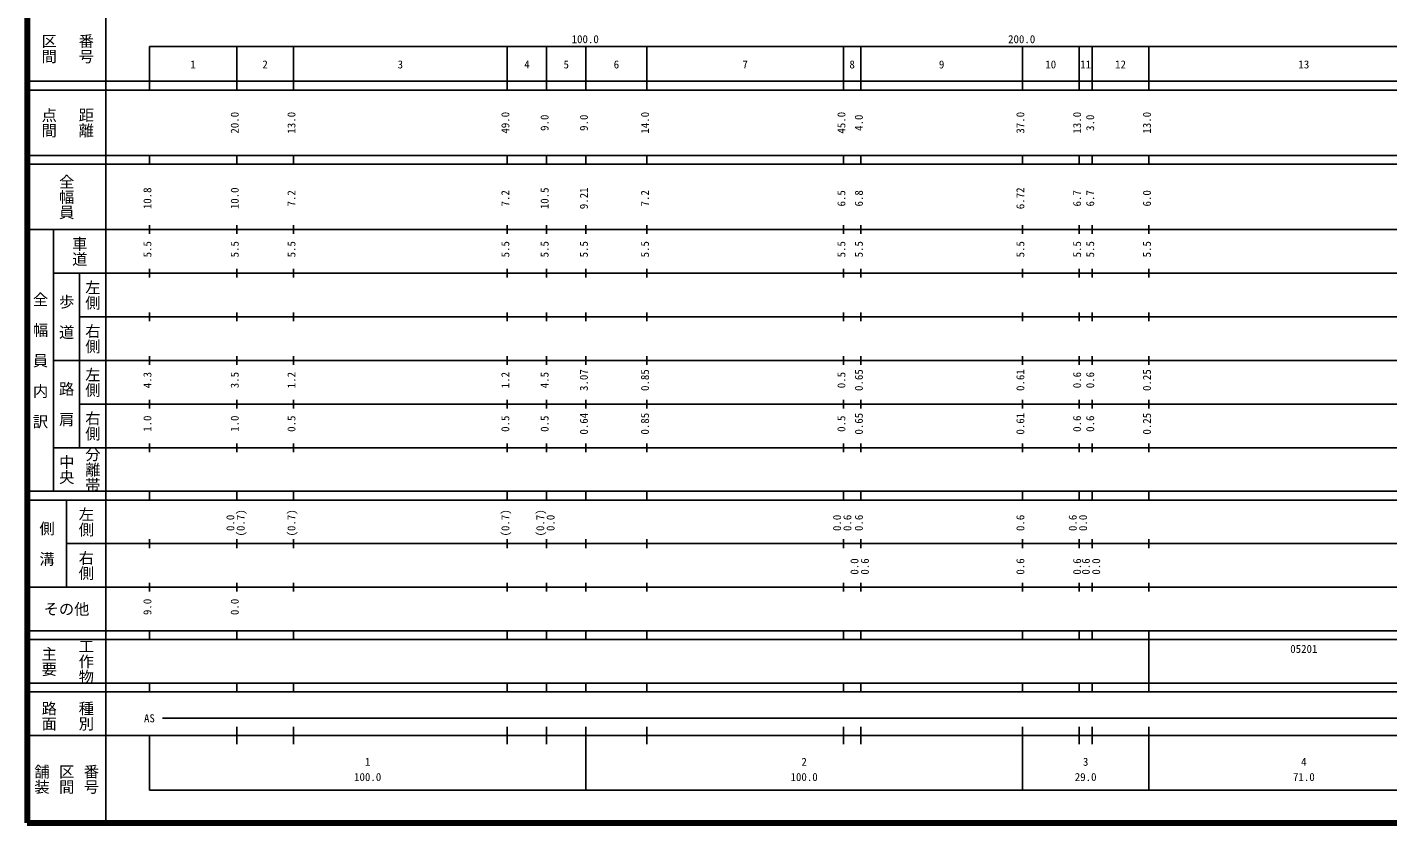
# Model space of a CAD drawing. Units: millimetres on the paper, enlarged 1000 times. Extents: x 40000 to 680000, y 20000 to 380000.
# Drawn here: x 40000 to 351727, y 20000 to 202409 of the extents above; entities that cross this region are included whole.
import ezdxf
from ezdxf.enums import TextEntityAlignment as Align

# ---------------------------------------------------------------- set-up
doc = ezdxf.new("R2010")
doc.units = ezdxf.units.MM
doc.header["$LTSCALE"] = 1000
doc.layers.add('M-TTL', color=2, linetype='Continuous', lineweight=140)
doc.layers.add('M-TTL-BAND', color=7, linetype='Continuous', lineweight=25)
doc.styles.add('@ＭＳ ゴシック', font='')
doc.styles.add('ＭＳ ゴシック', font='')
doc.styles.get('@ＭＳ ゴシック').set_extended_font_data('@MS Gothic')
doc.styles.get('ＭＳ ゴシック').set_extended_font_data('MS Gothic')

msp = doc.modelspace()

# ---------------------------------------------------------------- linework, layer by layer
at = {"layer": 'M-TTL'}
for p, q in [((40000, 380000), (40000, 20000)), ((40000, 20000), (680000, 20000))]:
    msp.add_line(p, q, dxfattribs=at)
at = {"layer": 'M-TTL-BAND'}
for p, q in [((58000, 370000), (58000, 20000)), ((68000, 198000), (579000, 198000)), ((68000, 198000), (68000, 188000)), ((88000, 188000), (88000, 198000)), ((101000, 188000), (101000, 198000)), ((150000, 188000), (150000, 198000)), ((159000, 188000), (159000, 198000)), ((168000, 188000), (168000, 198000)), ((182000, 188000), (182000, 198000)), ((227000, 188000), (227000, 198000)), ((231000, 188000), (231000, 198000)), ((268000, 188000), (268000, 198000)), ((281000, 188000), (281000, 198000)), ((284000, 188000), (284000, 198000)), ((297000, 188000), (297000, 198000)), ((40000, 190000), (579000, 190000)), ((40000, 188000), (579000, 188000)), ((40000, 173000), (579000, 173000)), ((68000, 171000), (68000, 173000)), ((88000, 171000), (88000, 173000)), ((101000, 171000), (101000, 173000)), ((150000, 171000), (150000, 173000)), ((159000, 171000), (159000, 173000)), ((168000, 171000), (168000, 173000)), ((182000, 171000), (182000, 173000)), ((227000, 171000), (227000, 173000)), ((231000, 171000), (231000, 173000)), ((268000, 171000), (268000, 173000)), ((281000, 171000), (281000, 173000)), ((284000, 171000), (284000, 173000)), ((297000, 171000), (297000, 173000)), ((40000, 171000), (579000, 171000)), ((40000, 156000), (579000, 156000)), ((46000, 96000), (46000, 156000)), ((68000, 155000), (68000, 157000)), ((88000, 155000), (88000, 157000)), ((101000, 155000), (101000, 157000)), ((150000, 155000), (150000, 157000)), ((159000, 155000), (159000, 157000)), ((168000, 155000), (168000, 157000)), ((182000, 155000), (182000, 157000)), ((227000, 155000), (227000, 157000)), ((231000, 155000), (231000, 157000)), ((268000, 155000), (268000, 157000)), ((281000, 155000), (281000, 157000)), ((284000, 155000), (284000, 157000)), ((297000, 155000), (297000, 157000)), ((68000, 145000), (68000, 147000)), ((88000, 145000), (88000, 147000)), ((101000, 145000), (101000, 147000)), ((150000, 145000), (150000, 147000)), ((159000, 145000), (159000, 147000)), ((168000, 145000), (168000, 147000)), ((182000, 145000), (182000, 147000)), ((227000, 145000), (227000, 147000)), ((231000, 145000), (231000, 147000)), ((268000, 145000), (268000, 147000)), ((281000, 145000), (281000, 147000)), ((284000, 145000), (284000, 147000)), ((297000, 145000), (297000, 147000)), ((46000, 146000), (579000, 146000)), ((52000, 146000), (52000, 106000)), ((52000, 136000), (579000, 136000)), ((68000, 135000), (68000, 137000)), ((88000, 135000), (88000, 137000)), ((101000, 135000), (101000, 137000)), ((150000, 135000), (150000, 137000)), ((159000, 135000), (159000, 137000)), ((168000, 135000), (168000, 137000)), ((182000, 135000), (182000, 137000)), ((227000, 135000), (227000, 137000)), ((231000, 135000), (231000, 137000)), ((268000, 135000), (268000, 137000)), ((281000, 135000), (281000, 137000)), ((284000, 135000), (284000, 137000)), ((297000, 135000), (297000, 137000)), ((46000, 126000), (579000, 126000)), ((68000, 125000), (68000, 127000)), ((88000, 125000), (88000, 127000)), ((101000, 125000), (101000, 127000)), ((150000, 125000), (150000, 127000)), ((159000, 125000), (159000, 127000)), ((168000, 125000), (168000, 127000)), ((182000, 125000), (182000, 127000)), ((227000, 125000), (227000, 127000)), ((231000, 125000), (231000, 127000)), ((268000, 125000), (268000, 127000)), ((281000, 125000), (281000, 127000)), ((284000, 125000), (284000, 127000)), ((297000, 125000), (297000, 127000)), ((52000, 116000), (579000, 116000)), ((68000, 115000), (68000, 117000)), ((88000, 115000), (88000, 117000)), ((101000, 115000), (101000, 117000)), ((150000, 115000), (150000, 117000)), ((159000, 115000), (159000, 117000)), ((168000, 115000), (168000, 117000)), ((182000, 115000), (182000, 117000)), ((227000, 115000), (227000, 117000)), ((231000, 115000), (231000, 117000)), ((268000, 115000), (268000, 117000)), ((281000, 115000), (281000, 117000)), ((284000, 115000), (284000, 117000)), ((297000, 115000), (297000, 117000)), ((46000, 106000), (579000, 106000)), ((68000, 105000), (68000, 107000)), ((88000, 105000), (88000, 107000)), ((101000, 105000), (101000, 107000)), ((150000, 105000), (150000, 107000)), ((159000, 105000), (159000, 107000)), ((168000, 105000), (168000, 107000)), ((182000, 105000), (182000, 107000)), ((227000, 105000), (227000, 107000)), ((231000, 105000), (231000, 107000)), ((268000, 105000), (268000, 107000)), ((281000, 105000), (281000, 107000)), ((284000, 105000), (284000, 107000)), ((297000, 105000), (297000, 107000)), ((40000, 96000), (579000, 96000)), ((40000, 94000), (579000, 94000)), ((49000, 94000), (49000, 74000)), ((68000, 94000), (68000, 96000)), ((88000, 94000), (88000, 96000)), ((101000, 94000), (101000, 96000)), ((150000, 94000), (150000, 96000)), ((159000, 94000), (159000, 96000)), ((168000, 94000), (168000, 96000)), ((182000, 94000), (182000, 96000)), ((227000, 94000), (227000, 96000)), ((231000, 94000), (231000, 96000)), ((268000, 94000), (268000, 96000)), ((281000, 94000), (281000, 96000)), ((284000, 94000), (284000, 96000)), ((297000, 94000), (297000, 96000)), ((68000, 83000), (68000, 85000)), ((88000, 83000), (88000, 85000)), ((101000, 83000), (101000, 85000)), ((150000, 83000), (150000, 85000)), ((159000, 83000), (159000, 85000)), ((168000, 83000), (168000, 85000)), ((182000, 83000), (182000, 85000)), ((227000, 83000), (227000, 85000)), ((231000, 83000), (231000, 85000)), ((268000, 83000), (268000, 85000)), ((281000, 83000), (281000, 85000)), ((284000, 83000), (284000, 85000)), ((297000, 83000), (297000, 85000)), ((49000, 84000), (579000, 84000)), ((68000, 73000), (68000, 75000)), ((88000, 73000), (88000, 75000)), ((101000, 73000), (101000, 75000)), ((150000, 73000), (150000, 75000)), ((159000, 73000), (159000, 75000)), ((168000, 73000), (168000, 75000)), ((182000, 73000), (182000, 75000)), ((227000, 73000), (227000, 75000)), ((231000, 73000), (231000, 75000)), ((268000, 73000), (268000, 75000)), ((281000, 73000), (281000, 75000)), ((284000, 73000), (284000, 75000)), ((297000, 73000), (297000, 75000)), ((40000, 74000), (579000, 74000)), ((40000, 64000), (579000, 64000)), ((68000, 62000), (68000, 64000)), ((88000, 62000), (88000, 64000)), ((101000, 62000), (101000, 64000)), ((150000, 62000), (150000, 64000)), ((159000, 62000), (159000, 64000)), ((168000, 62000), (168000, 64000)), ((182000, 62000), (182000, 64000)), ((227000, 62000), (227000, 64000)), ((231000, 62000), (231000, 64000)), ((268000, 62000), (268000, 64000)), ((281000, 62000), (281000, 64000)), ((284000, 62000), (284000, 64000)), ((297000, 62000), (297000, 64000)), ((40000, 62000), (579000, 62000)), ((297000, 52000), (297000, 62000)), ((40000, 52000), (579000, 52000)), ((40000, 50000), (579000, 50000)), ((68000, 50000), (68000, 52000)), ((88000, 50000), (88000, 52000)), ((101000, 50000), (101000, 52000)), ((150000, 50000), (150000, 52000)), ((159000, 50000), (159000, 52000)), ((168000, 50000), (168000, 52000)), ((182000, 50000), (182000, 52000)), ((227000, 50000), (227000, 52000)), ((231000, 50000), (231000, 52000)), ((268000, 50000), (268000, 52000)), ((281000, 50000), (281000, 52000)), ((284000, 50000), (284000, 52000)), ((297000, 50000), (297000, 52000)), ((71000, 44000), (565000, 44000)), ((88000, 38000), (88000, 42000)), ((101000, 38000), (101000, 42000)), ((150000, 38000), (150000, 42000)), ((159000, 38000), (159000, 42000)), ((168000, 27500), (168000, 42000)), ((182000, 38000), (182000, 42000)), ((227000, 38000), (227000, 42000)), ((231000, 38000), (231000, 42000)), ((268000, 27500), (268000, 42000)), ((281000, 38000), (281000, 42000)), ((284000, 38000), (284000, 42000)), ((297000, 27500), (297000, 42000)), ((40000, 40000), (579000, 40000)), ((68000, 40000), (68000, 27500)), ((68000, 27500), (579000, 27500))]:
    msp.add_line(p, q, dxfattribs=at)

# ---------------------------------------------------------------- texts
at = {"layer": 'M-TTL-BAND', "style": '@ＭＳ ゴシック'}
for s, p in [('区間', (45000, 197500)), ('番号', (53500, 197500)), ('点間', (45000, 180500)), ('距離', (53500, 180500)), ('全幅員', (49000, 163500)), ('車道', (52000, 151000)), ('左側', (55000, 141000)), ('全\u3000幅\u3000員\u3000内\u3000訳', (43000, 126000)), ('歩\u3000道', (49000, 136000)), ('右側', (55000, 131000)), ('左側', (55000, 121000)), ('路\u3000肩', (49000, 116000)), ('右側', (55000, 111000)), ('分離帯', (55000, 101000)), ('中央', (49000, 101000)), ('左側', (53500, 89000)), ('側\u3000溝', (44500, 84000)), ('右側', (53500, 79000)), ('主要', (45000, 57000)), ('工作物', (53500, 57000)), ('路面', (45000, 44500)), ('種別', (53500, 44500)), ('舗装', (43333, 30000)), ('区間', (49000, 30000)), ('番号', (54667, 30000))]:
    msp.add_text(s, height=2566, rotation=270, dxfattribs=at).set_placement(p, align=Align.MIDDLE_CENTER)
at = {"layer": 'M-TTL-BAND', "style": 'ＭＳ ゴシック'}
for s, p in [('100.0', (167844, 198195)), ('200.0', (267844, 198195)), ('1', (78000, 192405)), ('2', (94500, 192405)), ('3', (125500, 192405)), ('4', (154500, 192405)), ('5', (163500, 192405)), ('6', (175000, 192405)), ('7', (204500, 192405)), ('8', (229000, 192405)), ('9', (249500, 192405)), ('10', (274500, 192405)), ('11', (282500, 192405)), ('12', (290500, 192405)), ('13', (332500, 192405)), ('AS', (68000, 42500)), ('1', (118000, 32523)), ('2', (218000, 32523)), ('3', (282500, 32523)), ('4', (332500, 32523)), ('100.0', (118000, 29033)), ('100.0', (218000, 29033)), ('29.0', (282500, 29033)), ('71.0', (332500, 29033))]:
    msp.add_text(s, height=1833, dxfattribs=at).set_placement(p, align=Align.BOTTOM_CENTER)
for s, p in [('20.0', (89000, 180500)), ('13.0', (102000, 180500)), ('49.0', (151000, 180500)), ('9.0', (160000, 180500)), ('9.0', (169000, 180500)), ('14.0', (183000, 180500)), ('45.0', (228000, 180500)), ('4.0', (232000, 180500)), ('37.0', (269000, 180500)), ('13.0', (282000, 180500)), ('3.0', (285000, 180500)), ('13.0', (298000, 180500)), ('10.8', (69000, 163174)), ('10.0', (89000, 163174)), ('10.5', (160000, 163174)), ('9.21', (169000, 163174)), ('6.72', (269000, 163174)), ('7.2', (102000, 163174)), ('7.2', (151000, 163174)), ('7.2', (183000, 163174)), ('6.5', (228000, 163174)), ('6.8', (232000, 163174)), ('6.7', (282000, 163174)), ('6.7', (285000, 163174)), ('6.0', (298000, 163174)), ('5.5', (69000, 151500)), ('5.5', (89000, 151500)), ('5.5', (102000, 151500)), ('5.5', (151000, 151500)), ('5.5', (160000, 151500)), ('5.5', (169000, 151500)), ('5.5', (183000, 151500)), ('5.5', (228000, 151500)), ('5.5', (232000, 151500)), ('5.5', (269000, 151500)), ('5.5', (282000, 151500)), ('5.5', (285000, 151500)), ('5.5', (298000, 151500)), ('4.3', (69000, 121500)), ('3.5', (89000, 121500)), ('1.2', (102000, 121500)), ('1.2', (151000, 121500)), ('4.5', (160000, 121500)), ('3.07', (169000, 121500)), ('0.85', (183000, 121500)), ('0.5', (228000, 121500)), ('0.65', (232000, 121500)), ('0.61', (269000, 121500)), ('0.6', (282000, 121500)), ('0.6', (285000, 121500)), ('0.25', (298000, 121500)), ('1.0', (69000, 111500)), ('1.0', (89000, 111500)), ('0.5', (102000, 111500)), ('0.5', (151000, 111500)), ('0.5', (160000, 111500)), ('0.64', (169000, 111500)), ('0.85', (183000, 111500)), ('0.5', (228000, 111500)), ('0.65', (232000, 111500)), ('0.61', (269000, 111500)), ('0.6', (282000, 111500)), ('0.6', (285000, 111500)), ('0.25', (298000, 111500)), ('0.0', (88000, 88764)), ('(0.7)', (90370, 88764)), ('(0.7)', (102000, 88764)), ('(0.7)', (151000, 88764)), ('(0.7)', (159000, 88764)), ('0.0', (161370, 88764)), ('0.0', (227000, 88764)), ('0.6', (229370, 88764)), ('0.6', (232000, 88764)), ('0.6', (269000, 88764)), ('0.6', (281000, 88764)), ('0.0', (283370, 88764)), ('0.0', (231000, 78764)), ('0.6', (233370, 78764)), ('0.6', (269000, 78764)), ('0.6', (282000, 78764)), ('0.6', (284000, 78764)), ('0.0', (286370, 78764)), ('9.0', (69000, 69500)), ('0.0', (89000, 69500))]:
    msp.add_text(s, height=1833, rotation=90, dxfattribs=at).set_placement(p, align=Align.BOTTOM_CENTER)
msp.add_text('その他', height=2566, dxfattribs=at).set_placement((49000, 69000), align=Align.MIDDLE_CENTER)
msp.add_text('05201', height=1833, dxfattribs=at).set_placement((329375, 58405), align=Align.BOTTOM_LEFT)

doc.saveas('drawing.dxf')
